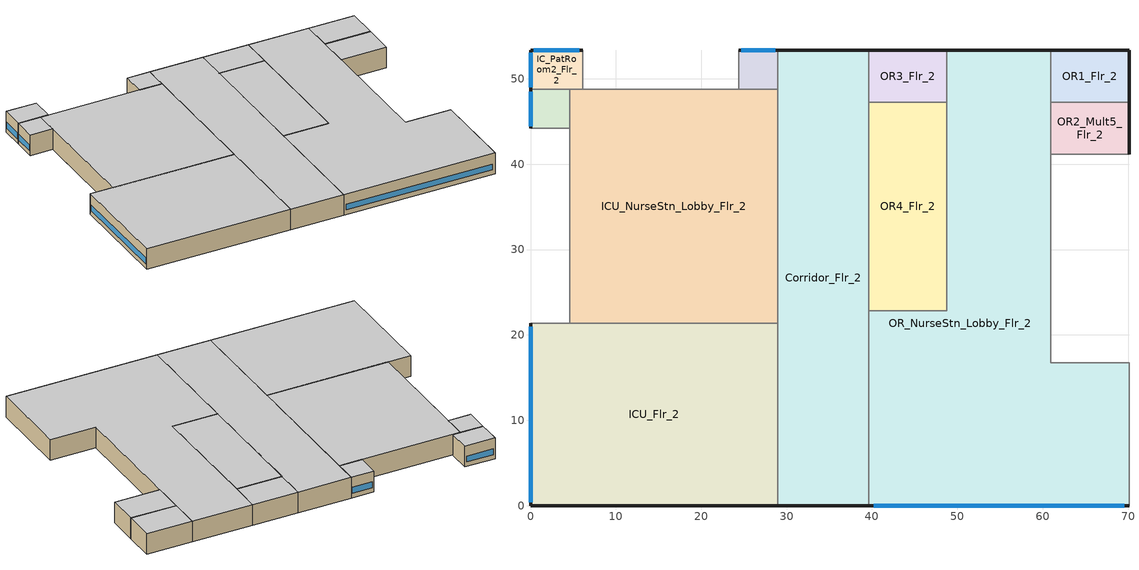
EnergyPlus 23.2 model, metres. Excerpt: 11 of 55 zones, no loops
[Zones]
Corridor_Flr_2
 floor adiabatic (INT-FLOOR-TOPSIDE): 39.62,53.34 39.62,0 28.96,0 28.96,53.34 z4.27
 wall outside (Mass Non-res Ext Wall): 39.62,53.34 28.96,53.34 / 28.96,0 39.62,0 z4.27:8.54
 wall adiabatic (int-walls): 39.62,0 39.62,53.34 / 28.96,53.34 28.96,0 z4.27:8.54
 ceiling adiabatic (INT-FLOOR-UNDERSIDE): 28.96,53.34 28.96,0 39.62,0 39.62,53.34 z8.54
ICU_Flr_2
 floor adiabatic (INT-FLOOR-TOPSIDE): 28.96,21.34 28.96,0 0,0 0,21.34 z4.27
 wall outside (Mass Non-res Ext Wall): 0,21.34 0,0 28.96,0 z4.27:8.54
 wall adiabatic (int-walls): 28.96,0 28.96,21.34 0,21.34 z4.27:8.54
 window (Window Non-res Fixed): 0,20.94 0,0.4 z5.18:6.4
 ceiling adiabatic (INT-FLOOR-UNDERSIDE): 0,21.34 0,0 28.96,0 28.96,21.34 z8.54
ICU_NurseStn_Lobby_Flr_2
 floor adiabatic (INT-FLOOR-TOPSIDE): 4.57,21.34 4.57,48.77 28.96,48.77 28.96,21.34 z4.27
 wall adiabatic (int-walls): 28.96,21.34 28.96,48.77 4.57,48.77 4.57,21.34 28.96,21.34 z4.27:8.54
 ceiling adiabatic (INT-FLOOR-UNDERSIDE): 4.57,21.34 28.96,21.34 28.96,48.77 4.57,48.77 z8.54
IC_PatRoom1_Mult5_Flr_2
 floor adiabatic (INT-FLOOR-TOPSIDE): 28.96,53.34 28.96,48.77 24.38,48.77 24.38,53.34 z4.27
 wall outside (Mass Non-res Ext Wall): 28.96,53.34 24.38,53.34 z4.27:8.54
 wall adiabatic (int-walls): 24.38,53.34 24.38,48.77 28.96,48.77 28.96,53.34 z4.27:8.54
 window (Window Non-res Fixed): 28.68,53.34 24.66,53.34 z5.18:6.4
 ceiling adiabatic (INT-FLOOR-UNDERSIDE): 24.38,53.34 24.38,48.77 28.96,48.77 28.96,53.34 z8.54
IC_PatRoom2_Flr_2
 floor adiabatic (INT-FLOOR-TOPSIDE): 6.1,53.34 6.1,48.77 0,48.77 0,53.34 z4.27
 wall outside (Mass Non-res Ext Wall): 6.1,53.34 0,53.34 0,48.77 z4.27:8.54
 wall adiabatic (int-walls): 0,48.77 6.1,48.77 6.1,53.34 z4.27:8.54
 window (Window Non-res Fixed): 5.73,53.34 0.37,53.34 / 0,53.07 0,49.04 z5.18:6.4
 ceiling adiabatic (INT-FLOOR-UNDERSIDE): 0,53.34 0,48.77 6.1,48.77 6.1,53.34 z8.54
IC_PatRoom3_Mult6_Flr_2
 floor adiabatic (INT-FLOOR-TOPSIDE): 4.57,48.77 4.57,44.2 0,44.2 0,48.77 z4.27
 wall outside (Mass Non-res Ext Wall): 0,48.77 0,44.2 z4.27:8.54
 wall adiabatic (int-walls): 0,44.2 4.57,44.2 4.57,48.77 0,48.77 z4.27:8.54
 window (Window Non-res Fixed): 0,48.49 0,44.47 z5.18:6.4
 ceiling adiabatic (INT-FLOOR-UNDERSIDE): 0,48.77 0,44.2 4.57,44.2 4.57,48.77 z8.54
OR1_Flr_2
 floor adiabatic (INT-FLOOR-TOPSIDE): 70.1,53.34 70.1,47.24 60.96,47.24 60.96,53.34 z4.27
 wall outside (Mass Non-res Ext Wall): 70.1,47.24 70.1,53.34 60.96,53.34 z4.27:8.54
 wall adiabatic (int-walls): 60.96,53.34 60.96,47.24 70.1,47.24 z4.27:8.54
 ceiling adiabatic (INT-FLOOR-UNDERSIDE): 60.96,53.34 60.96,47.24 70.1,47.24 70.1,53.34 z8.54
OR2_Mult5_Flr_2
 floor adiabatic (INT-FLOOR-TOPSIDE): 70.1,47.24 70.1,41.15 60.96,41.15 60.96,47.24 z4.27
 wall outside (Mass Non-res Ext Wall): 70.1,41.15 70.1,47.24 z4.27:8.54
 wall adiabatic (int-walls): 70.1,47.24 60.96,47.24 60.96,41.15 70.1,41.15 z4.27:8.54
 ceiling adiabatic (INT-FLOOR-UNDERSIDE): 60.96,47.24 60.96,41.15 70.1,41.15 70.1,47.24 z8.54
OR3_Flr_2
 floor adiabatic (INT-FLOOR-TOPSIDE): 48.77,53.34 48.77,47.24 39.62,47.24 39.62,53.34 z4.27
 wall outside (Mass Non-res Ext Wall): 48.77,53.34 39.62,53.34 z4.27:8.54
 wall adiabatic (int-walls): 39.62,53.34 39.62,47.24 48.77,47.24 48.77,53.34 z4.27:8.54
 ceiling adiabatic (INT-FLOOR-UNDERSIDE): 39.62,53.34 39.62,47.24 48.77,47.24 48.77,53.34 z8.54
OR4_Flr_2
 floor adiabatic (INT-FLOOR-TOPSIDE): 48.77,47.24 48.77,22.86 39.62,22.86 39.62,47.24 z4.27
 wall adiabatic (int-walls): 48.77,22.86 48.77,47.24 39.62,47.24 39.62,22.86 48.77,22.86 z4.27:8.54
 ceiling adiabatic (INT-FLOOR-UNDERSIDE): 39.62,47.24 39.62,22.86 48.77,22.86 48.77,47.24 z8.54
OR_NurseStn_Lobby_Flr_2
 floor adiabatic (INT-FLOOR-TOPSIDE): 39.62,0 39.62,22.86 48.77,22.86 48.77,53.34 60.96,53.34 60.96,16.76 70.1,16.76 70.1,0 z4.27
 wall outside (Mass Non-res Ext Wall): 60.96,53.34 48.77,53.34 / 39.62,0 70.1,0 z4.27:8.54
 wall adiabatic (int-walls): 70.1,0 70.1,16.76 60.96,16.76 60.96,53.34 / 48.77,53.34 48.77,22.86 39.62,22.86 39.62,0 z4.27:8.54
 window (Window Non-res Fixed): 40.2,0 69.53,0 z5.18:6.4
 ceiling adiabatic (INT-FLOOR-UNDERSIDE): 39.62,0 70.1,0 70.1,16.76 60.96,16.76 60.96,53.34 48.77,53.34 48.77,22.86 39.62,22.86 z8.54
[Building]
Ref Bldg Hospital New2004_v1.3_5.0: Loads convergence tolerance value=0.04; Maximum number of warmup days=25; Minimum number of warmup days=6; North axis=0; Solar distribution=FullInteriorAndExterior; Temperature convergence tolerance value=0.2; Terrain=City
[Site:GroundTemperature:BuildingSurface]
19.527, 19.502, 19.536, 19.598, 20.002, 21.64, 22.225, 22.375, 21.449, 20.121, 19.802, 19.633
[Site:Location]
USA IL-CHICAGO-OHARE: Elevation=190; Latitude=41.77; Longitude=-87.75; Time zone=-6
[Site:WaterMainsTemperature]
Annual average outdoor air temperature=9.69; Calculation method=Correlation; Maximum difference in monthly average outdoor air temperatures=28.1
[SizingPeriod:DesignDay] Barometric pressure=99063; Day of month=21; Daylight saving time indicator=No; Humidity condition type=WetBulb; Rain indicator=No; Snow indicator=No; Solar model indicator=ASHRAEClearSky
Name | Daily dry bulb temperature range | Day type | Maximum dry bulb temperature | Month | Sky clearness | Wetbulb or dewpoint at maximum dry bulb | Wind direction | Wind speed
CHICAGO Ann Clg .4% Condns WB=>MDB | 10.7 | SummerDesignDay | 31.2 | 7 | 1 | 25.5 | 230 | 5.3
CHICAGO Ann Htg 99.6% Condns DB | 0 | WinterDesignDay | -20.6 | 1 | 0 | -20.6 | 270 | 4.9
[Construction]
INT-FLOOR-TOPSIDE: MAT-CC05 4 HW CONCRETE, CP02 CARPET PAD
INT-FLOOR-UNDERSIDE: CP02 CARPET PAD, MAT-CC05 4 HW CONCRETE
InteriorFurnishings: Std Wood 6inch
Mass Non-res Ext Wall: 1IN Stucco, 8IN Concrete HW, Mass NonRes Wall Insulation, 1/2IN Gypsum
Window Non-res Fixed: NonRes Fixed Assembly Window
int-walls: 1/2IN Gypsum, 1/2IN Gypsum
[Material] Thermal absorptance=0.9
Name | Conductivity | Density | Roughness | Solar absorptance | Specific heat | Thickness | Visible absorptance
1/2IN Gypsum | 0.16 | 784.9 | Smooth | 0.92 | 830 | 0.0127 | 0.92
1IN Stucco | 0.6918 | 1858 | Smooth | 0.92 | 837 | 0.0253 | 0.92
8IN CONCRETE HW | 1.311 | 2240 | Rough | 0.7 | 836.8 | 0.2032 | 0.7
MAT-CC05 4 HW CONCRETE | 1.311 | 2240 | Rough | 0.7 | 836.8 | 0.1016 | 0.7
Mass NonRes Wall Insulation | 0.049 | 265 | MediumRough | 0.7 | 836.8 | 0.0495495 | 0.7
Std Wood 6inch | 0.12 | 540 | MediumSmooth | 0.7 | 1210 | 0.15 | 0.7
[Material:NoMass]
CP02 CARPET PAD: Roughness=VeryRough; Solar absorptance=0.7; Thermal absorptance=0.9; Thermal resistance=0.2165; Visible absorptance=0.8
[WindowMaterial:SimpleGlazingSystem]
NonRes Fixed Assembly Window: Solar heat gain coefficient=0.39; U factor=3.23646
[ElectricEquipment] Design level calculation method=Watts/Area; End use subcategory=MiscPlug; Fraction latent=0; Fraction lost=0; Fraction radiant=0.5
Name | Schedule | Watts per zone floor area | Zone or zonelist or space or spacelist
ICU_Flr_2_MiscPlug_Equip | CRITICAL_EQUIP_SCH | 32.28 | ICU_Flr_2
ICU_NurseStn_Lobby_Flr_2_MiscPlug_Equip | ADMIN_EQUIP_SCH | 21.52 | ICU_NurseStn_Lobby_Flr_2
IC_PatRoom1_Mult5_Flr_2_MiscPlug_Equip | CRITICAL_EQUIP_SCH | 32.28 | IC_PatRoom1_Mult5_Flr_2
IC_PatRoom2_Flr_2_MiscPlug_Equip | CRITICAL_EQUIP_SCH | 32.28 | IC_PatRoom2_Flr_2
IC_PatRoom3_Mult6_Flr_2_MiscPlug_Equip | CRITICAL_EQUIP_SCH | 32.28 | IC_PatRoom3_Mult6_Flr_2
OR1_Flr_2_MiscPlug_Equip | CRITICAL_EQUIP_SCH | 43.04 | OR1_Flr_2
OR2_Mult5_Flr_2_MiscPlug_Equip | CRITICAL_EQUIP_SCH | 43.04 | OR2_Mult5_Flr_2
OR3_Flr_2_MiscPlug_Equip | CRITICAL_EQUIP_SCH | 43.04 | OR3_Flr_2
OR4_Flr_2_MiscPlug_Equip | CRITICAL_EQUIP_SCH | 43.04 | OR4_Flr_2
OR_NurseStn_Lobby_Flr_2_MiscPlug_Equip | ADMIN_EQUIP_SCH | 11.19 | OR_NurseStn_Lobby_Flr_2
[Exterior:FuelEquipment]
Elevators: Design level=162963; End use subcategory=Elevators; Fuel use type=Electricity; Schedule=BLDG_ELEVATORS
[Exterior:Lights]
Exterior Facade Lighting: Control option=AstronomicalClock; Design level=15409; End use subcategory=Exterior Facade Lighting; Schedule=ALWAYS_ON
[InternalMass] Construction=InteriorFurnishings
Name | Zone or zonelist | Surface area
Corridor_Flr_2 Internal Mass | Corridor_Flr_2 | 1138.06
ICU_Flr_2 Internal Mass | ICU_Flr_2 | 1235.93
ICU_NurseStn_Lobby_Flr_2 Internal Mass | ICU_NurseStn_Lobby_Flr_2 | 1337.54
IC_PatRoom1_Mult5_Flr_2 Internal Mass | IC_PatRoom1_Mult5_Flr_2 | 41.8064
IC_PatRoom2_Flr_2 Internal Mass | IC_PatRoom2_Flr_2 | 55.7418
IC_PatRoom3_Mult6_Flr_2 Internal Mass | IC_PatRoom3_Mult6_Flr_2 | 41.8064
OR1_Flr_2 Internal Mass | OR1_Flr_2 | 111.4836
OR2_Mult5_Flr_2 Internal Mass | OR2_Mult5_Flr_2 | 111.4836
OR3_Flr_2 Internal Mass | OR3_Flr_2 | 111.4836
OR4_Flr_2 Internal Mass | OR4_Flr_2 | 445.9346
OR_NurseStn_Lobby_Flr_2 Internal Mass | OR_NurseStn_Lobby_Flr_2 | 2025.29
[Lights] Design level calculation method=Watts/Area; End use subcategory=General; Fraction radiant=0.7; Fraction replaceable=1; Fraction visible=0.2; Return air fraction=0; Return air fraction calculated from plenum temperature=No
Name | Schedule | Watts per zone floor area | Zone or zonelist or space or spacelist
Corridor_Flr_2_Lights | ADMIN_LIGHT_SCH | 10.76 | Corridor_Flr_2
ICU_Flr_2_Lights | CRITICAL_LIGHT_SCH | 8.61 | ICU_Flr_2
ICU_NurseStn_Lobby_Flr_2_Lights | ADMIN_LIGHT_SCH | 12.05 | ICU_NurseStn_Lobby_Flr_2
IC_PatRoom1_Mult5_Flr_2_Lights | CRITICAL_LIGHT_SCH | 8.61 | IC_PatRoom1_Mult5_Flr_2
IC_PatRoom2_Flr_2_Lights | CRITICAL_LIGHT_SCH | 8.61 | IC_PatRoom2_Flr_2
IC_PatRoom3_Mult6_Flr_2_Lights | CRITICAL_LIGHT_SCH | 8.61 | IC_PatRoom3_Mult6_Flr_2
OR1_Flr_2_Lights | CRITICAL_LIGHT_SCH | 23.67 | OR1_Flr_2
OR2_Mult5_Flr_2_Lights | CRITICAL_LIGHT_SCH | 23.67 | OR2_Mult5_Flr_2
OR3_Flr_2_Lights | CRITICAL_LIGHT_SCH | 23.67 | OR3_Flr_2
OR4_Flr_2_Lights | CRITICAL_LIGHT_SCH | 23.67 | OR4_Flr_2
OR_NurseStn_Lobby_Flr_2_Lights | ADMIN_LIGHT_SCH | 12.7 | OR_NurseStn_Lobby_Flr_2
[People] Activity level schedule=ACTIVITY_SCH; Air velocity schedule=AIR_VELO_SCH; Clothing insulation calculation method=ClothingInsulationSchedule; Clothing insulation schedule=CLOTHING_SCH; Enable ashrae 55 comfort warnings=No; Fraction radiant=0.3; Mean radiant temperature calculation type=ZoneAveraged; Number of people calculation method=Area/Person; Sensible heat fraction=Autocalculate; Thermal comfort model 1 type=Fanger; Work efficiency schedule=WORK_EFF_SCH
Name | Floor area per person | Number of people schedule | Zone or zonelist or space or spacelist
Corridor_Flr_2 People | 92.5926 | ADMIN_OCC_SCH | Corridor_Flr_2
ICU_Flr_2 People | 18.5874 | CRITICAL_OCC_SCH | ICU_Flr_2
ICU_NurseStn_Lobby_Flr_2 People | 69.9301 | ADMIN_OCC_SCH | ICU_NurseStn_Lobby_Flr_2
IC_PatRoom1_Mult5_Flr_2 People | 18.5874 | CRITICAL_OCC_SCH | IC_PatRoom1_Mult5_Flr_2
IC_PatRoom2_Flr_2 People | 18.5874 | CRITICAL_OCC_SCH | IC_PatRoom2_Flr_2
IC_PatRoom3_Mult6_Flr_2 People | 18.5874 | CRITICAL_OCC_SCH | IC_PatRoom3_Mult6_Flr_2
OR1_Flr_2 People | 18.5874 | CRITICAL_OCC_SCH | OR1_Flr_2
OR2_Mult5_Flr_2 People | 18.5874 | CRITICAL_OCC_SCH | OR2_Mult5_Flr_2
OR3_Flr_2 People | 18.5874 | CRITICAL_OCC_SCH | OR3_Flr_2
OR4_Flr_2 People | 18.5874 | CRITICAL_OCC_SCH | OR4_Flr_2
OR_NurseStn_Lobby_Flr_2 People | 69.9301 | ADMIN_OCC_SCH | OR_NurseStn_Lobby_Flr_2
[Zone] Floor area=Autocalculate; Part of total floor area=Yes; Type=1
Name | Multiplier
Corridor_Flr_2; ICU_Flr_2; ICU_NurseStn_Lobby_Flr_2; IC_PatRoom2_Flr_2; OR1_Flr_2; OR3_Flr_2; OR4_Flr_2; OR_NurseStn_Lobby_Flr_2 | 1
IC_PatRoom1_Mult5_Flr_2; OR2_Mult5_Flr_2 | 5
IC_PatRoom3_Mult6_Flr_2 | 6
[ZoneInfiltration:DesignFlowRate] Constant term coefficient=1; Design flow rate calculation method=Flow/ExteriorWallArea; Flow rate per exterior surface area=0.000302; Schedule=INFIL_QUARTER_ON_SCH; Temperature term coefficient=0; Velocity squared term coefficient=0; Velocity term coefficient=0
Name | Zone or zonelist or space or spacelist
Corridor_Flr_2_Infiltration | Corridor_Flr_2
ICU_Flr_2_Infiltration | ICU_Flr_2
IC_PatRoom1_Mult5_Flr_2_Infiltration | IC_PatRoom1_Mult5_Flr_2
IC_PatRoom2_Flr_2_Infiltration | IC_PatRoom2_Flr_2
IC_PatRoom3_Mult6_Flr_2_Infiltration | IC_PatRoom3_Mult6_Flr_2
OR1_Flr_2_Infiltration | OR1_Flr_2
OR2_Mult5_Flr_2_Infiltration | OR2_Mult5_Flr_2
OR3_Flr_2_Infiltration | OR3_Flr_2
OR_NurseStn_Lobby_Flr_2_Infiltration | OR_NurseStn_Lobby_Flr_2
[Schedule:Compact]
ACTIVITY_SCH: Through: 12/31, For: AllDays, Until: 24:00, 120
ADMIN_EQUIP_SCH: Through: 12/31, For: Weekdays, Until: 04:00, 0.3, Until: 06:00, 0.5, Until: 18:00, 1, Until: 20:00, 0.5, Until: 24:00, 0.3, For: SummerDesignDay, Until: 04:00, 0.3, Until: 06:00, 0.5, Until: 18:00, 1, Until: 20:00, 0.5, Until: 24:00, 0.3, For: WinterDesignDay, Until: 24:00, 0.3, For: Saturday, Until: 07:00, 0.3, Until: 09:00, 0.5, Until: 15:00, 0.8, Until: 20:00, 0.5, Until: 24:00, 0.3, For: AllOtherDays, Until: 08:00, 0.3, Until: 17:00, 0.5, Until: 24:00, 0.3
ADMIN_LIGHT_SCH: Through: 12/31, For: Weekdays, Until: 04:00, 0.1, Until: 06:00, 0.3, Until: 07:00, 0.6, Until: 18:00, 0.9, Until: 20:00, 0.6, Until: 22:00, 0.3, Until: 24:00, 0.1, For: SummerDesignDay, Until: 04:00, 0.1, Until: 06:00, 0.3, Until: 07:00, 0.6, Until: 18:00, 0.9, Until: 20:00, 0.6, Until: 22:00, 0.3, Until: 24:00, 0.1, For: WinterDesignDay, Until: 07:00, 0.1, Until: 09:00, 0.3, Until: 15:00, 0.4, Until: 20:00, 0.3, Until: 24:00, 0.1, For: Saturday, Until: 07:00, 0.1, Until: 09:00, 0.3, Until: 15:00, 0.4, Until: 20:00, 0.3, Until: 24:00, 0.1, For: AllOtherDays, Until: 08:00, 0.05, Until: 17:00, 0.1, Until: 24:00, 0.05
ADMIN_OCC_SCH: Through: 12/31, For: Weekdays, Until: 04:00, 0.05, Until: 06:00, 0.2, Until: 07:00, 0.5, Until: 18:00, 0.9, Until: 20:00, 0.5, Until: 22:00, 0.2, Until: 24:00, 0.05, For: SummerDesignDay, Until: 04:00, 0.05, Until: 06:00, 0.2, Until: 07:00, 0.5, Until: 18:00, 0.9, Until: 20:00, 0.5, Until: 22:00, 0.2, Until: 24:00, 0.05, For: WinterDesignDay, Until: 07:00, 0.05, Until: 09:00, 0.2, Until: 15:00, 0.3, Until: 20:00, 0.2, Until: 24:00, 0.05, For: Saturday, Until: 07:00, 0.05, Until: 09:00, 0.2, Until: 15:00, 0.3, Until: 20:00, 0.2, Until: 24:00, 0.05, For: Sunday Holidays AllOtherDays, Until: 08:00, 0, Until: 17:00, 0.05, Until: 24:00, 0
AIR_VELO_SCH: Through: 12/31, For: AllDays, Until: 24:00, 0.2
ALWAYS_ON: Through: 12/31, For: AllDays, Until: 24:00, 1
BLDG_ELEVATORS: Through: 12/31, For: Weekdays SummerDesignDay, Until: 07:00, 0.2, Until: 08:00, 0.5, Until: 09:00, 0.75, Until: 10:00, 1, Until: 11:00, 1, Until: 12:00, 1, Until: 13:00, 0.75, Until: 14:00, 1, Until: 15:00, 1, Until: 16:00, 1, Until: 17:00, 1, Until: 18:00, 1, Until: 19:00, 0.52, Until: 20:00, 0.52, Until: 21:00, 0.52, Until: 22:00, 0.28, Until: 24:00, 0.2, For: Saturday WinterDesignDay, Until: 07:00, 0.2, Until: 08:00, 0.4, Until: 09:00, 0.46, Until: 10:00, 0.7, Until: 11:00, 0.7, Until: 12:00, 0.7, Until: 13:00, 0.51, Until: 14:00, 0.51, Until: 15:00, 0.51, Until: 16:00, 0.51, Until: 17:00, 0.51, Until: 18:00, 0.25, Until: 24:00, 0.2, For: AllOtherDays, Until: 08:00, 0.2, Until: 16:00, 0.4, Until: 24:00, 0.2
CLOTHING_SCH: Through: 04/30, For: AllDays, Until: 24:00, 1, Through: 09/30, For: AllDays, Until: 24:00, 0.5, Through: 12/31, For: AllDays, Until: 24:00, 1
CRITICAL_EQUIP_SCH: Through: 12/31, For: Weekdays, Until: 04:00, 0.5, Until: 06:00, 0.5, Until: 18:00, 1, Until: 20:00, 0.8, Until: 24:00, 0.5, For: SummerDesignDay, Until: 04:00, 0.5, Until: 06:00, 0.5, Until: 18:00, 1, Until: 20:00, 0.8, Until: 24:00, 0.5, For: WinterDesignDay, Until: 24:00, 0.3, For: Saturday, Until: 04:00, 0.5, Until: 06:00, 0.5, Until: 18:00, 1, Until: 20:00, 0.8, Until: 24:00, 0.5, For: Sunday Holidays AllOtherDays, Until: 04:00, 0.5, Until: 06:00, 0.5, Until: 18:00, 1, Until: 20:00, 0.8, Until: 24:00, 0.5
CRITICAL_LIGHT_SCH: Through: 12/31, For: Weekdays, Until: 04:00, 0.5, Until: 06:00, 0.7, Until: 18:00, 0.9, Until: 22:00, 0.7, Until: 24:00, 0.5, For: SummerDesignDay, Until: 04:00, 0.5, Until: 06:00, 0.7, Until: 18:00, 0.9, Until: 22:00, 0.7, Until: 24:00, 0.5, For: WinterDesignDay, Until: 04:00, 0.5, Until: 06:00, 0.7, Until: 18:00, 0.9, Until: 22:00, 0.7, Until: 24:00, 0.5, For: Saturday, Until: 04:00, 0.5, Until: 06:00, 0.7, Until: 18:00, 0.9, Until: 22:00, 0.7, Until: 24:00, 0.5, For: AllOtherDays, Until: 04:00, 0.5, Until: 06:00, 0.7, Until: 18:00, 0.9, Until: 22:00, 0.7, Until: 24:00, 0.5
CRITICAL_OCC_SCH: Through: 12/31, For: Weekdays, Until: 04:00, 0.4, Until: 06:00, 0.65, Until: 18:00, 0.9, Until: 22:00, 0.65, Until: 24:00, 0.4, For: SummerDesignDay, Until: 04:00, 0.4, Until: 06:00, 0.65, Until: 18:00, 0.9, Until: 22:00, 0.65, Until: 24:00, 0.4, For: WinterDesignDay, Until: 04:00, 0.4, Until: 06:00, 0.65, Until: 18:00, 0.9, Until: 22:00, 0.65, Until: 24:00, 0.4, For: Saturday, Until: 04:00, 0.4, Until: 06:00, 0.65, Until: 18:00, 0.9, Until: 22:00, 0.65, Until: 24:00, 0.4, For: AllOtherDays, Until: 04:00, 0.4, Until: 06:00, 0.65, Until: 18:00, 0.9, Until: 22:00, 0.65, Until: 24:00, 0.4
INFIL_QUARTER_ON_SCH: Through: 12/31, For: Weekdays, Until: 24:00, 0.25, For: Saturday, Until: 24:00, 0.25, For: SummerDesignDay WinterDesignDay, Until: 24:00, 1, For: AllOtherDays, Until: 24:00, 0.25
WORK_EFF_SCH: Through: 12/31, For: AllDays, Until: 24:00, 0
